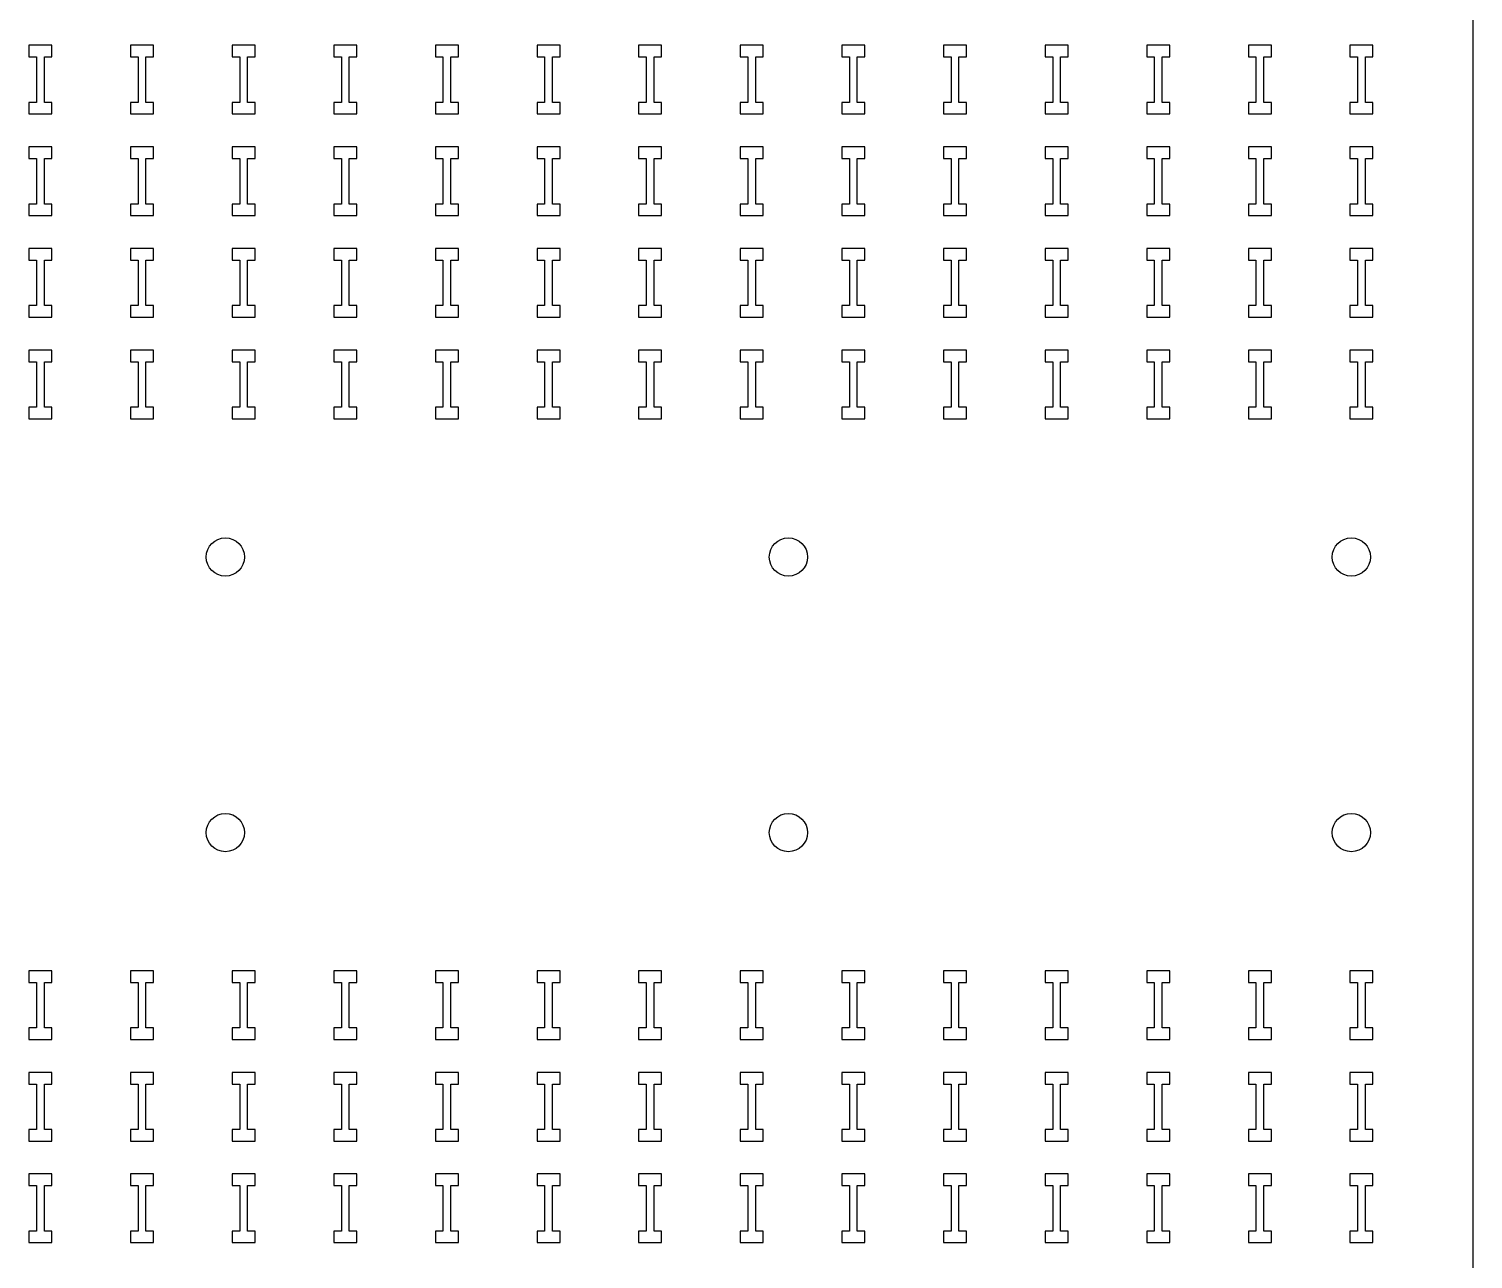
# Model space of a CAD drawing. Header units: inches. Extents: x 0 to 94.5, y 0 to 82.7.
# Drawn here: x 82.63 to 94.49, y 41.23 to 51.34 of the extents above; entities that cross this region are included whole.
import ezdxf

# ---------------------------------------------------------------- set-up
doc = ezdxf.new("R2010")
doc.units = ezdxf.units.IN
doc.layers.add('red', color=1, linetype='CONTINUOUS')

msp = doc.modelspace()

# ---------------------------------------------------------------- linework, layer by layer
for p, q in [((82.814, 51.204), (82.625, 51.204)), ((82.625, 51.204), (82.625, 51.108)), ((82.814, 51.108), (82.814, 51.204)), ((83.649, 51.204), (83.46, 51.204)), ((83.46, 51.204), (83.46, 51.108)), ((83.649, 51.108), (83.649, 51.204)), ((84.483, 51.204), (84.294, 51.204)), ((84.294, 51.204), (84.294, 51.108)), ((84.483, 51.108), (84.483, 51.204)), ((85.318, 51.204), (85.129, 51.204)), ((85.129, 51.204), (85.129, 51.108)), ((85.318, 51.108), (85.318, 51.204)), ((86.153, 51.204), (85.964, 51.204)), ((85.964, 51.204), (85.964, 51.108)), ((86.153, 51.108), (86.153, 51.204)), ((86.988, 51.204), (86.799, 51.204)), ((86.799, 51.204), (86.799, 51.108)), ((86.988, 51.108), (86.988, 51.204)), ((87.822, 51.204), (87.633, 51.204)), ((87.633, 51.204), (87.633, 51.108)), ((87.822, 51.108), (87.822, 51.204)), ((88.657, 51.204), (88.468, 51.204)), ((88.468, 51.204), (88.468, 51.108)), ((88.657, 51.108), (88.657, 51.204)), ((89.492, 51.204), (89.303, 51.204)), ((89.303, 51.204), (89.303, 51.108)), ((89.492, 51.108), (89.492, 51.204)), ((90.326, 51.204), (90.137, 51.204)), ((90.137, 51.204), (90.137, 51.108)), ((90.326, 51.108), (90.326, 51.204)), ((91.161, 51.204), (90.972, 51.204)), ((90.972, 51.204), (90.972, 51.108)), ((91.161, 51.108), (91.161, 51.204)), ((91.996, 51.204), (91.807, 51.204)), ((91.807, 51.204), (91.807, 51.108)), ((91.996, 51.108), (91.996, 51.204)), ((92.831, 51.204), (92.642, 51.204)), ((92.642, 51.204), (92.642, 51.108)), ((92.831, 51.108), (92.831, 51.204)), ((93.665, 51.204), (93.476, 51.204)), ((93.476, 51.204), (93.476, 51.108)), ((93.665, 51.108), (93.665, 51.204)), ((82.625, 51.108), (82.688, 51.108)), ((82.688, 51.108), (82.688, 50.735)), ((82.752, 51.108), (82.814, 51.108)), ((82.752, 50.735), (82.752, 51.108)), ((83.46, 51.108), (83.522, 51.108)), ((83.522, 51.108), (83.522, 50.735)), ((83.586, 51.108), (83.649, 51.108)), ((83.586, 50.735), (83.586, 51.108)), ((84.294, 51.108), (84.357, 51.108)), ((84.357, 51.108), (84.357, 50.735)), ((84.421, 51.108), (84.483, 51.108)), ((84.421, 50.735), (84.421, 51.108)), ((85.129, 51.108), (85.192, 51.108)), ((85.192, 51.108), (85.192, 50.735)), ((85.256, 51.108), (85.318, 51.108)), ((85.256, 50.735), (85.256, 51.108)), ((85.964, 51.108), (86.026, 51.108)), ((86.026, 51.108), (86.026, 50.735)), ((86.09, 51.108), (86.153, 51.108)), ((86.09, 50.735), (86.09, 51.108)), ((86.799, 51.108), (86.861, 51.108)), ((86.861, 51.108), (86.861, 50.735)), ((86.925, 51.108), (86.988, 51.108)), ((86.925, 50.735), (86.925, 51.108)), ((87.633, 51.108), (87.696, 51.108)), ((87.696, 51.108), (87.696, 50.735)), ((87.76, 51.108), (87.822, 51.108)), ((87.76, 50.735), (87.76, 51.108)), ((88.468, 51.108), (88.531, 51.108)), ((88.531, 51.108), (88.531, 50.735)), ((88.595, 51.108), (88.657, 51.108)), ((88.595, 50.735), (88.595, 51.108)), ((89.303, 51.108), (89.365, 51.108)), ((89.365, 51.108), (89.365, 50.735)), ((89.429, 51.108), (89.492, 51.108)), ((89.429, 50.735), (89.429, 51.108)), ((90.137, 51.108), (90.2, 51.108)), ((90.2, 51.108), (90.2, 50.735)), ((90.264, 51.108), (90.326, 51.108)), ((90.264, 50.735), (90.264, 51.108)), ((90.972, 51.108), (91.035, 51.108)), ((91.035, 51.108), (91.035, 50.735)), ((91.099, 51.108), (91.161, 51.108)), ((91.099, 50.735), (91.099, 51.108)), ((91.807, 51.108), (91.869, 51.108)), ((91.869, 51.108), (91.869, 50.735)), ((91.933, 51.108), (91.996, 51.108)), ((91.933, 50.735), (91.933, 51.108)), ((92.642, 51.108), (92.704, 51.108)), ((92.704, 51.108), (92.704, 50.735)), ((92.768, 51.108), (92.831, 51.108)), ((92.768, 50.735), (92.768, 51.108)), ((93.476, 51.108), (93.539, 51.108)), ((93.539, 51.108), (93.539, 50.735)), ((93.603, 51.108), (93.665, 51.108)), ((93.603, 50.735), (93.603, 51.108)), ((82.688, 50.735), (82.625, 50.735)), ((82.625, 50.735), (82.625, 50.64)), ((82.814, 50.735), (82.752, 50.735)), ((82.814, 50.64), (82.814, 50.735)), ((83.522, 50.735), (83.46, 50.735)), ((83.46, 50.735), (83.46, 50.64)), ((83.649, 50.735), (83.586, 50.735)), ((83.649, 50.64), (83.649, 50.735)), ((84.357, 50.735), (84.294, 50.735)), ((84.294, 50.735), (84.294, 50.64)), ((84.483, 50.735), (84.421, 50.735)), ((84.483, 50.64), (84.483, 50.735)), ((85.192, 50.735), (85.129, 50.735)), ((85.129, 50.735), (85.129, 50.64)), ((85.318, 50.735), (85.256, 50.735)), ((85.318, 50.64), (85.318, 50.735)), ((86.026, 50.735), (85.964, 50.735)), ((85.964, 50.735), (85.964, 50.64)), ((86.153, 50.735), (86.09, 50.735)), ((86.153, 50.64), (86.153, 50.735)), ((86.861, 50.735), (86.799, 50.735)), ((86.799, 50.735), (86.799, 50.64)), ((86.988, 50.735), (86.925, 50.735)), ((86.988, 50.64), (86.988, 50.735)), ((87.696, 50.735), (87.633, 50.735)), ((87.633, 50.735), (87.633, 50.64)), ((87.822, 50.735), (87.76, 50.735)), ((87.822, 50.64), (87.822, 50.735)), ((88.531, 50.735), (88.468, 50.735)), ((88.468, 50.735), (88.468, 50.64)), ((88.657, 50.735), (88.595, 50.735)), ((88.657, 50.64), (88.657, 50.735)), ((89.365, 50.735), (89.303, 50.735)), ((89.303, 50.735), (89.303, 50.64)), ((89.492, 50.735), (89.429, 50.735)), ((89.492, 50.64), (89.492, 50.735)), ((90.2, 50.735), (90.137, 50.735)), ((90.137, 50.735), (90.137, 50.64)), ((90.326, 50.735), (90.264, 50.735)), ((90.326, 50.64), (90.326, 50.735)), ((91.035, 50.735), (90.972, 50.735)), ((90.972, 50.735), (90.972, 50.64)), ((91.161, 50.735), (91.099, 50.735)), ((91.161, 50.64), (91.161, 50.735)), ((91.869, 50.735), (91.807, 50.735)), ((91.807, 50.735), (91.807, 50.64)), ((91.996, 50.735), (91.933, 50.735)), ((91.996, 50.64), (91.996, 50.735)), ((92.704, 50.735), (92.642, 50.735)), ((92.642, 50.735), (92.642, 50.64)), ((92.831, 50.735), (92.768, 50.735)), ((92.831, 50.64), (92.831, 50.735)), ((93.539, 50.735), (93.476, 50.735)), ((93.476, 50.735), (93.476, 50.64)), ((93.665, 50.735), (93.603, 50.735)), ((93.665, 50.64), (93.665, 50.735)), ((82.625, 50.64), (82.814, 50.64)), ((83.46, 50.64), (83.649, 50.64)), ((84.294, 50.64), (84.483, 50.64)), ((85.129, 50.64), (85.318, 50.64)), ((85.964, 50.64), (86.153, 50.64)), ((86.799, 50.64), (86.988, 50.64)), ((87.633, 50.64), (87.822, 50.64)), ((88.468, 50.64), (88.657, 50.64)), ((89.303, 50.64), (89.492, 50.64)), ((90.137, 50.64), (90.326, 50.64)), ((90.972, 50.64), (91.161, 50.64)), ((91.807, 50.64), (91.996, 50.64)), ((92.642, 50.64), (92.831, 50.64)), ((93.476, 50.64), (93.665, 50.64)), ((82.814, 50.369), (82.625, 50.369)), ((82.625, 50.369), (82.625, 50.274)), ((82.814, 50.274), (82.814, 50.369)), ((83.649, 50.369), (83.46, 50.369)), ((83.46, 50.369), (83.46, 50.274)), ((83.649, 50.274), (83.649, 50.369)), ((84.483, 50.369), (84.294, 50.369)), ((84.294, 50.369), (84.294, 50.274)), ((84.483, 50.274), (84.483, 50.369)), ((85.318, 50.369), (85.129, 50.369)), ((85.129, 50.369), (85.129, 50.274)), ((85.318, 50.274), (85.318, 50.369)), ((86.153, 50.369), (85.964, 50.369)), ((85.964, 50.369), (85.964, 50.274)), ((86.153, 50.274), (86.153, 50.369)), ((86.988, 50.369), (86.799, 50.369)), ((86.799, 50.369), (86.799, 50.274)), ((86.988, 50.274), (86.988, 50.369)), ((87.822, 50.369), (87.633, 50.369)), ((87.633, 50.369), (87.633, 50.274)), ((87.822, 50.274), (87.822, 50.369)), ((88.657, 50.369), (88.468, 50.369)), ((88.468, 50.369), (88.468, 50.274)), ((88.657, 50.274), (88.657, 50.369)), ((89.492, 50.369), (89.303, 50.369)), ((89.303, 50.369), (89.303, 50.274)), ((89.492, 50.274), (89.492, 50.369)), ((90.326, 50.369), (90.137, 50.369)), ((90.137, 50.369), (90.137, 50.274)), ((90.326, 50.274), (90.326, 50.369)), ((91.161, 50.369), (90.972, 50.369)), ((90.972, 50.369), (90.972, 50.274)), ((91.161, 50.274), (91.161, 50.369)), ((91.996, 50.369), (91.807, 50.369)), ((91.807, 50.369), (91.807, 50.274)), ((91.996, 50.274), (91.996, 50.369)), ((92.831, 50.369), (92.642, 50.369)), ((92.642, 50.369), (92.642, 50.274)), ((92.831, 50.274), (92.831, 50.369)), ((93.665, 50.369), (93.476, 50.369)), ((93.476, 50.369), (93.476, 50.274)), ((93.665, 50.274), (93.665, 50.369)), ((82.625, 50.274), (82.688, 50.274)), ((82.688, 50.274), (82.688, 49.9)), ((82.752, 50.274), (82.814, 50.274)), ((82.752, 49.9), (82.752, 50.274)), ((83.46, 50.274), (83.522, 50.274)), ((83.522, 50.274), (83.522, 49.9)), ((83.586, 50.274), (83.649, 50.274)), ((83.586, 49.9), (83.586, 50.274)), ((84.294, 50.274), (84.357, 50.274)), ((84.357, 50.274), (84.357, 49.9)), ((84.421, 50.274), (84.483, 50.274)), ((84.421, 49.9), (84.421, 50.274)), ((85.129, 50.274), (85.192, 50.274)), ((85.192, 50.274), (85.192, 49.9)), ((85.256, 50.274), (85.318, 50.274)), ((85.256, 49.9), (85.256, 50.274)), ((85.964, 50.274), (86.026, 50.274)), ((86.026, 50.274), (86.026, 49.9)), ((86.09, 50.274), (86.153, 50.274)), ((86.09, 49.9), (86.09, 50.274)), ((86.799, 50.274), (86.861, 50.274)), ((86.861, 50.274), (86.861, 49.9)), ((86.925, 50.274), (86.988, 50.274)), ((86.925, 49.9), (86.925, 50.274)), ((87.633, 50.274), (87.696, 50.274)), ((87.696, 50.274), (87.696, 49.9)), ((87.76, 50.274), (87.822, 50.274)), ((87.76, 49.9), (87.76, 50.274)), ((88.468, 50.274), (88.531, 50.274)), ((88.531, 50.274), (88.531, 49.9)), ((88.595, 50.274), (88.657, 50.274)), ((88.595, 49.9), (88.595, 50.274)), ((89.303, 50.274), (89.365, 50.274)), ((89.365, 50.274), (89.365, 49.9)), ((89.429, 50.274), (89.492, 50.274)), ((89.429, 49.9), (89.429, 50.274)), ((90.137, 50.274), (90.2, 50.274)), ((90.2, 50.274), (90.2, 49.9)), ((90.264, 50.274), (90.326, 50.274)), ((90.264, 49.9), (90.264, 50.274)), ((90.972, 50.274), (91.035, 50.274)), ((91.035, 50.274), (91.035, 49.9)), ((91.099, 50.274), (91.161, 50.274)), ((91.099, 49.9), (91.099, 50.274)), ((91.807, 50.274), (91.869, 50.274)), ((91.869, 50.274), (91.869, 49.9)), ((91.933, 50.274), (91.996, 50.274)), ((91.933, 49.9), (91.933, 50.274)), ((92.642, 50.274), (92.704, 50.274)), ((92.704, 50.274), (92.704, 49.9)), ((92.768, 50.274), (92.831, 50.274)), ((92.768, 49.9), (92.768, 50.274)), ((93.476, 50.274), (93.539, 50.274)), ((93.539, 50.274), (93.539, 49.9)), ((93.603, 50.274), (93.665, 50.274)), ((93.603, 49.9), (93.603, 50.274)), ((82.688, 49.9), (82.625, 49.9)), ((82.625, 49.9), (82.625, 49.805)), ((82.814, 49.9), (82.752, 49.9)), ((82.814, 49.805), (82.814, 49.9)), ((83.522, 49.9), (83.46, 49.9)), ((83.46, 49.9), (83.46, 49.805)), ((83.649, 49.9), (83.586, 49.9)), ((83.649, 49.805), (83.649, 49.9)), ((84.357, 49.9), (84.294, 49.9)), ((84.294, 49.9), (84.294, 49.805)), ((84.483, 49.9), (84.421, 49.9)), ((84.483, 49.805), (84.483, 49.9)), ((85.192, 49.9), (85.129, 49.9)), ((85.129, 49.9), (85.129, 49.805)), ((85.318, 49.9), (85.256, 49.9)), ((85.318, 49.805), (85.318, 49.9)), ((86.026, 49.9), (85.964, 49.9)), ((85.964, 49.9), (85.964, 49.805)), ((86.153, 49.9), (86.09, 49.9)), ((86.153, 49.805), (86.153, 49.9)), ((86.861, 49.9), (86.799, 49.9)), ((86.799, 49.9), (86.799, 49.805)), ((86.988, 49.9), (86.925, 49.9)), ((86.988, 49.805), (86.988, 49.9)), ((87.696, 49.9), (87.633, 49.9)), ((87.633, 49.9), (87.633, 49.805)), ((87.822, 49.9), (87.76, 49.9)), ((87.822, 49.805), (87.822, 49.9)), ((88.531, 49.9), (88.468, 49.9)), ((88.468, 49.9), (88.468, 49.805)), ((88.657, 49.9), (88.595, 49.9)), ((88.657, 49.805), (88.657, 49.9)), ((89.365, 49.9), (89.303, 49.9)), ((89.303, 49.9), (89.303, 49.805)), ((89.492, 49.9), (89.429, 49.9)), ((89.492, 49.805), (89.492, 49.9)), ((90.2, 49.9), (90.137, 49.9)), ((90.137, 49.9), (90.137, 49.805)), ((90.326, 49.9), (90.264, 49.9)), ((90.326, 49.805), (90.326, 49.9)), ((91.035, 49.9), (90.972, 49.9)), ((90.972, 49.9), (90.972, 49.805)), ((91.161, 49.9), (91.099, 49.9)), ((91.161, 49.805), (91.161, 49.9)), ((91.869, 49.9), (91.807, 49.9)), ((91.807, 49.9), (91.807, 49.805)), ((91.996, 49.9), (91.933, 49.9)), ((91.996, 49.805), (91.996, 49.9)), ((92.704, 49.9), (92.642, 49.9)), ((92.642, 49.9), (92.642, 49.805)), ((92.831, 49.9), (92.768, 49.9)), ((92.831, 49.805), (92.831, 49.9)), ((93.539, 49.9), (93.476, 49.9)), ((93.476, 49.9), (93.476, 49.805)), ((93.665, 49.9), (93.603, 49.9)), ((93.665, 49.805), (93.665, 49.9)), ((82.625, 49.805), (82.814, 49.805)), ((83.46, 49.805), (83.649, 49.805)), ((84.294, 49.805), (84.483, 49.805)), ((85.129, 49.805), (85.318, 49.805)), ((85.964, 49.805), (86.153, 49.805)), ((86.799, 49.805), (86.988, 49.805)), ((87.633, 49.805), (87.822, 49.805)), ((88.468, 49.805), (88.657, 49.805)), ((89.303, 49.805), (89.492, 49.805)), ((90.137, 49.805), (90.326, 49.805)), ((90.972, 49.805), (91.161, 49.805)), ((91.807, 49.805), (91.996, 49.805)), ((92.642, 49.805), (92.831, 49.805)), ((93.476, 49.805), (93.665, 49.805)), ((82.814, 49.534), (82.625, 49.534)), ((82.625, 49.534), (82.625, 49.439)), ((82.814, 49.439), (82.814, 49.534)), ((83.649, 49.534), (83.46, 49.534)), ((83.46, 49.534), (83.46, 49.439)), ((83.649, 49.439), (83.649, 49.534)), ((84.483, 49.534), (84.294, 49.534)), ((84.294, 49.534), (84.294, 49.439)), ((84.483, 49.439), (84.483, 49.534)), ((85.318, 49.534), (85.129, 49.534)), ((85.129, 49.534), (85.129, 49.439)), ((85.318, 49.439), (85.318, 49.534)), ((86.153, 49.534), (85.964, 49.534)), ((85.964, 49.534), (85.964, 49.439)), ((86.153, 49.439), (86.153, 49.534)), ((86.988, 49.534), (86.799, 49.534)), ((86.799, 49.534), (86.799, 49.439)), ((86.988, 49.439), (86.988, 49.534)), ((87.822, 49.534), (87.633, 49.534)), ((87.633, 49.534), (87.633, 49.439)), ((87.822, 49.439), (87.822, 49.534)), ((88.657, 49.534), (88.468, 49.534)), ((88.468, 49.534), (88.468, 49.439)), ((88.657, 49.439), (88.657, 49.534)), ((89.492, 49.534), (89.303, 49.534)), ((89.303, 49.534), (89.303, 49.439)), ((89.492, 49.439), (89.492, 49.534)), ((90.326, 49.534), (90.137, 49.534)), ((90.137, 49.534), (90.137, 49.439)), ((90.326, 49.439), (90.326, 49.534)), ((91.161, 49.534), (90.972, 49.534)), ((90.972, 49.534), (90.972, 49.439)), ((91.161, 49.439), (91.161, 49.534)), ((91.996, 49.534), (91.807, 49.534)), ((91.807, 49.534), (91.807, 49.439)), ((91.996, 49.439), (91.996, 49.534)), ((92.831, 49.534), (92.642, 49.534)), ((92.642, 49.534), (92.642, 49.439)), ((92.831, 49.439), (92.831, 49.534)), ((93.665, 49.534), (93.476, 49.534)), ((93.476, 49.534), (93.476, 49.439)), ((93.665, 49.439), (93.665, 49.534)), ((82.625, 49.439), (82.688, 49.439)), ((82.688, 49.439), (82.688, 49.065)), ((82.752, 49.439), (82.814, 49.439)), ((82.752, 49.065), (82.752, 49.439)), ((83.46, 49.439), (83.522, 49.439)), ((83.522, 49.439), (83.522, 49.065)), ((83.586, 49.439), (83.649, 49.439)), ((83.586, 49.065), (83.586, 49.439)), ((84.294, 49.439), (84.357, 49.439)), ((84.357, 49.439), (84.357, 49.065)), ((84.421, 49.439), (84.483, 49.439)), ((84.421, 49.065), (84.421, 49.439)), ((85.129, 49.439), (85.192, 49.439)), ((85.192, 49.439), (85.192, 49.065)), ((85.256, 49.439), (85.318, 49.439)), ((85.256, 49.065), (85.256, 49.439)), ((85.964, 49.439), (86.026, 49.439)), ((86.026, 49.439), (86.026, 49.065)), ((86.09, 49.439), (86.153, 49.439)), ((86.09, 49.065), (86.09, 49.439)), ((86.799, 49.439), (86.861, 49.439)), ((86.861, 49.439), (86.861, 49.065)), ((86.925, 49.439), (86.988, 49.439)), ((86.925, 49.065), (86.925, 49.439)), ((87.633, 49.439), (87.696, 49.439)), ((87.696, 49.439), (87.696, 49.065)), ((87.76, 49.439), (87.822, 49.439)), ((87.76, 49.065), (87.76, 49.439)), ((88.468, 49.439), (88.531, 49.439)), ((88.531, 49.439), (88.531, 49.065)), ((88.595, 49.439), (88.657, 49.439)), ((88.595, 49.065), (88.595, 49.439)), ((89.303, 49.439), (89.365, 49.439)), ((89.365, 49.439), (89.365, 49.065)), ((89.429, 49.439), (89.492, 49.439)), ((89.429, 49.065), (89.429, 49.439)), ((90.137, 49.439), (90.2, 49.439)), ((90.2, 49.439), (90.2, 49.065)), ((90.264, 49.439), (90.326, 49.439)), ((90.264, 49.065), (90.264, 49.439)), ((90.972, 49.439), (91.035, 49.439)), ((91.035, 49.439), (91.035, 49.065)), ((91.099, 49.439), (91.161, 49.439)), ((91.099, 49.065), (91.099, 49.439)), ((91.807, 49.439), (91.869, 49.439)), ((91.869, 49.439), (91.869, 49.065)), ((91.933, 49.439), (91.996, 49.439)), ((91.933, 49.065), (91.933, 49.439)), ((92.642, 49.439), (92.704, 49.439)), ((92.704, 49.439), (92.704, 49.065)), ((92.768, 49.439), (92.831, 49.439)), ((92.768, 49.065), (92.768, 49.439)), ((93.476, 49.439), (93.539, 49.439)), ((93.539, 49.439), (93.539, 49.065)), ((93.603, 49.439), (93.665, 49.439)), ((93.603, 49.065), (93.603, 49.439)), ((82.688, 49.065), (82.625, 49.065)), ((82.625, 49.065), (82.625, 48.97)), ((82.814, 49.065), (82.752, 49.065)), ((82.814, 48.97), (82.814, 49.065)), ((83.522, 49.065), (83.46, 49.065)), ((83.46, 49.065), (83.46, 48.97)), ((83.649, 49.065), (83.586, 49.065)), ((83.649, 48.97), (83.649, 49.065)), ((84.357, 49.065), (84.294, 49.065)), ((84.294, 49.065), (84.294, 48.97)), ((84.483, 49.065), (84.421, 49.065)), ((84.483, 48.97), (84.483, 49.065)), ((85.192, 49.065), (85.129, 49.065)), ((85.129, 49.065), (85.129, 48.97)), ((85.318, 49.065), (85.256, 49.065)), ((85.318, 48.97), (85.318, 49.065)), ((86.026, 49.065), (85.964, 49.065)), ((85.964, 49.065), (85.964, 48.97)), ((86.153, 49.065), (86.09, 49.065)), ((86.153, 48.97), (86.153, 49.065)), ((86.861, 49.065), (86.799, 49.065)), ((86.799, 49.065), (86.799, 48.97)), ((86.988, 49.065), (86.925, 49.065)), ((86.988, 48.97), (86.988, 49.065)), ((87.696, 49.065), (87.633, 49.065)), ((87.633, 49.065), (87.633, 48.97)), ((87.822, 49.065), (87.76, 49.065)), ((87.822, 48.97), (87.822, 49.065)), ((88.531, 49.065), (88.468, 49.065)), ((88.468, 49.065), (88.468, 48.97)), ((88.657, 49.065), (88.595, 49.065)), ((88.657, 48.97), (88.657, 49.065)), ((89.365, 49.065), (89.303, 49.065)), ((89.303, 49.065), (89.303, 48.97)), ((89.492, 49.065), (89.429, 49.065)), ((89.492, 48.97), (89.492, 49.065)), ((90.2, 49.065), (90.137, 49.065)), ((90.137, 49.065), (90.137, 48.97)), ((90.326, 49.065), (90.264, 49.065)), ((90.326, 48.97), (90.326, 49.065)), ((91.035, 49.065), (90.972, 49.065)), ((90.972, 49.065), (90.972, 48.97)), ((91.161, 49.065), (91.099, 49.065)), ((91.161, 48.97), (91.161, 49.065)), ((91.869, 49.065), (91.807, 49.065)), ((91.807, 49.065), (91.807, 48.97)), ((91.996, 49.065), (91.933, 49.065)), ((91.996, 48.97), (91.996, 49.065)), ((92.704, 49.065), (92.642, 49.065)), ((92.642, 49.065), (92.642, 48.97)), ((92.831, 49.065), (92.768, 49.065)), ((92.831, 48.97), (92.831, 49.065)), ((93.539, 49.065), (93.476, 49.065)), ((93.476, 49.065), (93.476, 48.97)), ((93.665, 49.065), (93.603, 49.065)), ((93.665, 48.97), (93.665, 49.065)), ((82.625, 48.97), (82.814, 48.97)), ((83.46, 48.97), (83.649, 48.97)), ((84.294, 48.97), (84.483, 48.97)), ((85.129, 48.97), (85.318, 48.97)), ((85.964, 48.97), (86.153, 48.97)), ((86.799, 48.97), (86.988, 48.97)), ((87.633, 48.97), (87.822, 48.97)), ((88.468, 48.97), (88.657, 48.97)), ((89.303, 48.97), (89.492, 48.97)), ((90.137, 48.97), (90.326, 48.97)), ((90.972, 48.97), (91.161, 48.97)), ((91.807, 48.97), (91.996, 48.97)), ((92.642, 48.97), (92.831, 48.97)), ((93.476, 48.97), (93.665, 48.97)), ((82.814, 48.699), (82.625, 48.699)), ((82.625, 48.699), (82.625, 48.604)), ((82.814, 48.604), (82.814, 48.699)), ((83.649, 48.699), (83.46, 48.699)), ((83.46, 48.699), (83.46, 48.604)), ((83.649, 48.604), (83.649, 48.699)), ((84.483, 48.699), (84.294, 48.699)), ((84.294, 48.699), (84.294, 48.604)), ((84.483, 48.604), (84.483, 48.699)), ((85.318, 48.699), (85.129, 48.699)), ((85.129, 48.699), (85.129, 48.604)), ((85.318, 48.604), (85.318, 48.699)), ((86.153, 48.699), (85.964, 48.699)), ((85.964, 48.699), (85.964, 48.604)), ((86.153, 48.604), (86.153, 48.699)), ((86.988, 48.699), (86.799, 48.699)), ((86.799, 48.699), (86.799, 48.604)), ((86.988, 48.604), (86.988, 48.699)), ((87.822, 48.699), (87.633, 48.699)), ((87.633, 48.699), (87.633, 48.604)), ((87.822, 48.604), (87.822, 48.699)), ((88.657, 48.699), (88.468, 48.699)), ((88.468, 48.699), (88.468, 48.604)), ((88.657, 48.604), (88.657, 48.699)), ((89.492, 48.699), (89.303, 48.699)), ((89.303, 48.699), (89.303, 48.604)), ((89.492, 48.604), (89.492, 48.699)), ((90.326, 48.699), (90.137, 48.699)), ((90.137, 48.699), (90.137, 48.604)), ((90.326, 48.604), (90.326, 48.699)), ((91.161, 48.699), (90.972, 48.699)), ((90.972, 48.699), (90.972, 48.604)), ((91.161, 48.604), (91.161, 48.699)), ((91.996, 48.699), (91.807, 48.699)), ((91.807, 48.699), (91.807, 48.604)), ((91.996, 48.604), (91.996, 48.699)), ((92.831, 48.699), (92.642, 48.699)), ((92.642, 48.699), (92.642, 48.604)), ((92.831, 48.604), (92.831, 48.699)), ((93.665, 48.699), (93.476, 48.699)), ((93.476, 48.699), (93.476, 48.604)), ((93.665, 48.604), (93.665, 48.699)), ((82.625, 48.604), (82.688, 48.604)), ((82.688, 48.604), (82.688, 48.231)), ((82.752, 48.604), (82.814, 48.604)), ((82.752, 48.231), (82.752, 48.604)), ((83.46, 48.604), (83.522, 48.604)), ((83.522, 48.604), (83.522, 48.231)), ((83.586, 48.604), (83.649, 48.604)), ((83.586, 48.231), (83.586, 48.604)), ((84.294, 48.604), (84.357, 48.604)), ((84.357, 48.604), (84.357, 48.231)), ((84.421, 48.604), (84.483, 48.604)), ((84.421, 48.231), (84.421, 48.604)), ((85.129, 48.604), (85.192, 48.604)), ((85.192, 48.604), (85.192, 48.231)), ((85.256, 48.604), (85.318, 48.604)), ((85.256, 48.231), (85.256, 48.604)), ((85.964, 48.604), (86.026, 48.604)), ((86.026, 48.604), (86.026, 48.231)), ((86.09, 48.604), (86.153, 48.604)), ((86.09, 48.231), (86.09, 48.604)), ((86.799, 48.604), (86.861, 48.604)), ((86.861, 48.604), (86.861, 48.231)), ((86.925, 48.604), (86.988, 48.604)), ((86.925, 48.231), (86.925, 48.604)), ((87.633, 48.604), (87.696, 48.604)), ((87.696, 48.604), (87.696, 48.231)), ((87.76, 48.604), (87.822, 48.604)), ((87.76, 48.231), (87.76, 48.604)), ((88.468, 48.604), (88.531, 48.604)), ((88.531, 48.604), (88.531, 48.231)), ((88.595, 48.604), (88.657, 48.604)), ((88.595, 48.231), (88.595, 48.604)), ((89.303, 48.604), (89.365, 48.604)), ((89.365, 48.604), (89.365, 48.231)), ((89.429, 48.604), (89.492, 48.604)), ((89.429, 48.231), (89.429, 48.604)), ((90.137, 48.604), (90.2, 48.604)), ((90.2, 48.604), (90.2, 48.231)), ((90.264, 48.604), (90.326, 48.604)), ((90.264, 48.231), (90.264, 48.604)), ((90.972, 48.604), (91.035, 48.604)), ((91.035, 48.604), (91.035, 48.231)), ((91.099, 48.604), (91.161, 48.604)), ((91.099, 48.231), (91.099, 48.604)), ((91.807, 48.604), (91.869, 48.604)), ((91.869, 48.604), (91.869, 48.231)), ((91.933, 48.604), (91.996, 48.604)), ((91.933, 48.231), (91.933, 48.604)), ((92.642, 48.604), (92.704, 48.604)), ((92.704, 48.604), (92.704, 48.231)), ((92.768, 48.604), (92.831, 48.604)), ((92.768, 48.231), (92.768, 48.604)), ((93.476, 48.604), (93.539, 48.604)), ((93.539, 48.604), (93.539, 48.231)), ((93.603, 48.604), (93.665, 48.604)), ((93.603, 48.231), (93.603, 48.604)), ((82.688, 48.231), (82.625, 48.231)), ((82.625, 48.231), (82.625, 48.135)), ((82.814, 48.231), (82.752, 48.231)), ((82.814, 48.135), (82.814, 48.231)), ((83.522, 48.231), (83.46, 48.231)), ((83.46, 48.231), (83.46, 48.135)), ((83.649, 48.231), (83.586, 48.231)), ((83.649, 48.135), (83.649, 48.231)), ((84.357, 48.231), (84.294, 48.231)), ((84.294, 48.231), (84.294, 48.135)), ((84.483, 48.231), (84.421, 48.231)), ((84.483, 48.135), (84.483, 48.231)), ((85.192, 48.231), (85.129, 48.231)), ((85.129, 48.231), (85.129, 48.135)), ((85.318, 48.231), (85.256, 48.231)), ((85.318, 48.135), (85.318, 48.231)), ((86.026, 48.231), (85.964, 48.231)), ((85.964, 48.231), (85.964, 48.135)), ((86.153, 48.231), (86.09, 48.231)), ((86.153, 48.135), (86.153, 48.231)), ((86.861, 48.231), (86.799, 48.231)), ((86.799, 48.231), (86.799, 48.135)), ((86.988, 48.231), (86.925, 48.231)), ((86.988, 48.135), (86.988, 48.231)), ((87.696, 48.231), (87.633, 48.231)), ((87.633, 48.231), (87.633, 48.135)), ((87.822, 48.231), (87.76, 48.231)), ((87.822, 48.135), (87.822, 48.231)), ((88.531, 48.231), (88.468, 48.231)), ((88.468, 48.231), (88.468, 48.135)), ((88.657, 48.231), (88.595, 48.231)), ((88.657, 48.135), (88.657, 48.231)), ((89.365, 48.231), (89.303, 48.231)), ((89.303, 48.231), (89.303, 48.135)), ((89.492, 48.231), (89.429, 48.231)), ((89.492, 48.135), (89.492, 48.231)), ((90.2, 48.231), (90.137, 48.231)), ((90.137, 48.231), (90.137, 48.135)), ((90.326, 48.231), (90.264, 48.231)), ((90.326, 48.135), (90.326, 48.231)), ((91.035, 48.231), (90.972, 48.231)), ((90.972, 48.231), (90.972, 48.135)), ((91.161, 48.231), (91.099, 48.231)), ((91.161, 48.135), (91.161, 48.231)), ((91.869, 48.231), (91.807, 48.231)), ((91.807, 48.231), (91.807, 48.135)), ((91.996, 48.231), (91.933, 48.231)), ((91.996, 48.135), (91.996, 48.231)), ((92.704, 48.231), (92.642, 48.231)), ((92.642, 48.231), (92.642, 48.135)), ((92.831, 48.231), (92.768, 48.231)), ((92.831, 48.135), (92.831, 48.231)), ((93.539, 48.231), (93.476, 48.231)), ((93.476, 48.231), (93.476, 48.135)), ((93.665, 48.231), (93.603, 48.231)), ((93.665, 48.135), (93.665, 48.231)), ((82.625, 48.135), (82.814, 48.135)), ((83.46, 48.135), (83.649, 48.135)), ((84.294, 48.135), (84.483, 48.135)), ((85.129, 48.135), (85.318, 48.135)), ((85.964, 48.135), (86.153, 48.135)), ((86.799, 48.135), (86.988, 48.135)), ((87.633, 48.135), (87.822, 48.135)), ((88.468, 48.135), (88.657, 48.135)), ((89.303, 48.135), (89.492, 48.135)), ((90.137, 48.135), (90.326, 48.135)), ((90.972, 48.135), (91.161, 48.135)), ((91.807, 48.135), (91.996, 48.135)), ((92.642, 48.135), (92.831, 48.135)), ((93.476, 48.135), (93.665, 48.135)), ((82.814, 43.6), (82.625, 43.6)), ((82.625, 43.6), (82.625, 43.505)), ((82.814, 43.505), (82.814, 43.6)), ((83.649, 43.6), (83.46, 43.6)), ((83.46, 43.6), (83.46, 43.505)), ((83.649, 43.505), (83.649, 43.6)), ((84.483, 43.6), (84.294, 43.6)), ((84.294, 43.6), (84.294, 43.505)), ((84.483, 43.505), (84.483, 43.6)), ((85.318, 43.6), (85.129, 43.6)), ((85.129, 43.6), (85.129, 43.505)), ((85.318, 43.505), (85.318, 43.6)), ((86.153, 43.6), (85.964, 43.6)), ((85.964, 43.6), (85.964, 43.505)), ((86.153, 43.505), (86.153, 43.6)), ((86.988, 43.6), (86.799, 43.6)), ((86.799, 43.6), (86.799, 43.505)), ((86.988, 43.505), (86.988, 43.6)), ((87.822, 43.6), (87.633, 43.6)), ((87.633, 43.6), (87.633, 43.505)), ((87.822, 43.505), (87.822, 43.6)), ((88.657, 43.6), (88.468, 43.6)), ((88.468, 43.6), (88.468, 43.505)), ((88.657, 43.505), (88.657, 43.6)), ((89.492, 43.6), (89.303, 43.6)), ((89.303, 43.6), (89.303, 43.505)), ((89.492, 43.505), (89.492, 43.6)), ((90.326, 43.6), (90.137, 43.6)), ((90.137, 43.6), (90.137, 43.505)), ((90.326, 43.505), (90.326, 43.6)), ((91.161, 43.6), (90.972, 43.6)), ((90.972, 43.6), (90.972, 43.505)), ((91.161, 43.505), (91.161, 43.6)), ((91.996, 43.6), (91.807, 43.6)), ((91.807, 43.6), (91.807, 43.505)), ((91.996, 43.505), (91.996, 43.6)), ((92.831, 43.6), (92.642, 43.6)), ((92.642, 43.6), (92.642, 43.505)), ((92.831, 43.505), (92.831, 43.6)), ((93.665, 43.6), (93.476, 43.6)), ((93.476, 43.6), (93.476, 43.505)), ((93.665, 43.505), (93.665, 43.6)), ((82.625, 43.505), (82.688, 43.505)), ((82.688, 43.505), (82.688, 43.132)), ((82.752, 43.505), (82.814, 43.505)), ((82.752, 43.132), (82.752, 43.505)), ((83.46, 43.505), (83.522, 43.505)), ((83.522, 43.505), (83.522, 43.132)), ((83.586, 43.505), (83.649, 43.505)), ((83.586, 43.132), (83.586, 43.505)), ((84.294, 43.505), (84.357, 43.505)), ((84.357, 43.505), (84.357, 43.132)), ((84.421, 43.505), (84.483, 43.505)), ((84.421, 43.132), (84.421, 43.505)), ((85.129, 43.505), (85.192, 43.505)), ((85.192, 43.505), (85.192, 43.132)), ((85.256, 43.505), (85.318, 43.505)), ((85.256, 43.132), (85.256, 43.505)), ((85.964, 43.505), (86.026, 43.505)), ((86.026, 43.505), (86.026, 43.132)), ((86.09, 43.505), (86.153, 43.505)), ((86.09, 43.132), (86.09, 43.505)), ((86.799, 43.505), (86.861, 43.505)), ((86.861, 43.505), (86.861, 43.132)), ((86.925, 43.505), (86.988, 43.505)), ((86.925, 43.132), (86.925, 43.505)), ((87.633, 43.505), (87.696, 43.505)), ((87.696, 43.505), (87.696, 43.132)), ((87.76, 43.505), (87.822, 43.505)), ((87.76, 43.132), (87.76, 43.505)), ((88.468, 43.505), (88.531, 43.505)), ((88.531, 43.505), (88.531, 43.132)), ((88.595, 43.505), (88.657, 43.505)), ((88.595, 43.132), (88.595, 43.505)), ((89.303, 43.505), (89.365, 43.505)), ((89.365, 43.505), (89.365, 43.132)), ((89.429, 43.505), (89.492, 43.505)), ((89.429, 43.132), (89.429, 43.505)), ((90.137, 43.505), (90.2, 43.505)), ((90.2, 43.505), (90.2, 43.132)), ((90.264, 43.505), (90.326, 43.505)), ((90.264, 43.132), (90.264, 43.505)), ((90.972, 43.505), (91.035, 43.505)), ((91.035, 43.505), (91.035, 43.132)), ((91.099, 43.505), (91.161, 43.505)), ((91.099, 43.132), (91.099, 43.505)), ((91.807, 43.505), (91.869, 43.505)), ((91.869, 43.505), (91.869, 43.132)), ((91.933, 43.505), (91.996, 43.505)), ((91.933, 43.132), (91.933, 43.505)), ((92.642, 43.505), (92.704, 43.505)), ((92.704, 43.505), (92.704, 43.132)), ((92.768, 43.505), (92.831, 43.505)), ((92.768, 43.132), (92.768, 43.505)), ((93.476, 43.505), (93.539, 43.505)), ((93.539, 43.505), (93.539, 43.132)), ((93.603, 43.505), (93.665, 43.505)), ((93.603, 43.132), (93.603, 43.505)), ((82.688, 43.132), (82.625, 43.132)), ((82.625, 43.132), (82.625, 43.036)), ((82.814, 43.132), (82.752, 43.132)), ((82.814, 43.036), (82.814, 43.132)), ((83.522, 43.132), (83.46, 43.132)), ((83.46, 43.132), (83.46, 43.036)), ((83.649, 43.132), (83.586, 43.132)), ((83.649, 43.036), (83.649, 43.132)), ((84.357, 43.132), (84.294, 43.132)), ((84.294, 43.132), (84.294, 43.036)), ((84.483, 43.132), (84.421, 43.132)), ((84.483, 43.036), (84.483, 43.132)), ((85.192, 43.132), (85.129, 43.132)), ((85.129, 43.132), (85.129, 43.036)), ((85.318, 43.132), (85.256, 43.132)), ((85.318, 43.036), (85.318, 43.132)), ((86.026, 43.132), (85.964, 43.132)), ((85.964, 43.132), (85.964, 43.036)), ((86.153, 43.132), (86.09, 43.132)), ((86.153, 43.036), (86.153, 43.132)), ((86.861, 43.132), (86.799, 43.132)), ((86.799, 43.132), (86.799, 43.036)), ((86.988, 43.132), (86.925, 43.132)), ((86.988, 43.036), (86.988, 43.132)), ((87.696, 43.132), (87.633, 43.132)), ((87.633, 43.132), (87.633, 43.036)), ((87.822, 43.132), (87.76, 43.132)), ((87.822, 43.036), (87.822, 43.132)), ((88.531, 43.132), (88.468, 43.132)), ((88.468, 43.132), (88.468, 43.036)), ((88.657, 43.132), (88.595, 43.132)), ((88.657, 43.036), (88.657, 43.132)), ((89.365, 43.132), (89.303, 43.132)), ((89.303, 43.132), (89.303, 43.036)), ((89.492, 43.132), (89.429, 43.132)), ((89.492, 43.036), (89.492, 43.132)), ((90.2, 43.132), (90.137, 43.132)), ((90.137, 43.132), (90.137, 43.036)), ((90.326, 43.132), (90.264, 43.132)), ((90.326, 43.036), (90.326, 43.132)), ((91.035, 43.132), (90.972, 43.132)), ((90.972, 43.132), (90.972, 43.036)), ((91.161, 43.132), (91.099, 43.132)), ((91.161, 43.036), (91.161, 43.132)), ((91.869, 43.132), (91.807, 43.132)), ((91.807, 43.132), (91.807, 43.036)), ((91.996, 43.132), (91.933, 43.132)), ((91.996, 43.036), (91.996, 43.132)), ((92.704, 43.132), (92.642, 43.132)), ((92.642, 43.132), (92.642, 43.036)), ((92.831, 43.132), (92.768, 43.132)), ((92.831, 43.036), (92.831, 43.132)), ((93.539, 43.132), (93.476, 43.132)), ((93.476, 43.132), (93.476, 43.036)), ((93.665, 43.132), (93.603, 43.132)), ((93.665, 43.036), (93.665, 43.132)), ((82.625, 43.036), (82.814, 43.036)), ((83.46, 43.036), (83.649, 43.036)), ((84.294, 43.036), (84.483, 43.036)), ((85.129, 43.036), (85.318, 43.036)), ((85.964, 43.036), (86.153, 43.036)), ((86.799, 43.036), (86.988, 43.036)), ((87.633, 43.036), (87.822, 43.036)), ((88.468, 43.036), (88.657, 43.036)), ((89.303, 43.036), (89.492, 43.036)), ((90.137, 43.036), (90.326, 43.036)), ((90.972, 43.036), (91.161, 43.036)), ((91.807, 43.036), (91.996, 43.036)), ((92.642, 43.036), (92.831, 43.036)), ((93.476, 43.036), (93.665, 43.036)), ((82.814, 42.766), (82.625, 42.766)), ((82.625, 42.766), (82.625, 42.67)), ((82.814, 42.67), (82.814, 42.766)), ((83.649, 42.766), (83.46, 42.766)), ((83.46, 42.766), (83.46, 42.67)), ((83.649, 42.67), (83.649, 42.766)), ((84.483, 42.766), (84.294, 42.766)), ((84.294, 42.766), (84.294, 42.67)), ((84.483, 42.67), (84.483, 42.766)), ((85.318, 42.766), (85.129, 42.766)), ((85.129, 42.766), (85.129, 42.67)), ((85.318, 42.67), (85.318, 42.766)), ((86.153, 42.766), (85.964, 42.766)), ((85.964, 42.766), (85.964, 42.67)), ((86.153, 42.67), (86.153, 42.766)), ((86.988, 42.766), (86.799, 42.766)), ((86.799, 42.766), (86.799, 42.67)), ((86.988, 42.67), (86.988, 42.766)), ((87.822, 42.766), (87.633, 42.766)), ((87.633, 42.766), (87.633, 42.67)), ((87.822, 42.67), (87.822, 42.766)), ((88.657, 42.766), (88.468, 42.766)), ((88.468, 42.766), (88.468, 42.67)), ((88.657, 42.67), (88.657, 42.766)), ((89.492, 42.766), (89.303, 42.766)), ((89.303, 42.766), (89.303, 42.67)), ((89.492, 42.67), (89.492, 42.766)), ((90.326, 42.766), (90.137, 42.766)), ((90.137, 42.766), (90.137, 42.67)), ((90.326, 42.67), (90.326, 42.766)), ((91.161, 42.766), (90.972, 42.766)), ((90.972, 42.766), (90.972, 42.67)), ((91.161, 42.67), (91.161, 42.766)), ((91.996, 42.766), (91.807, 42.766)), ((91.807, 42.766), (91.807, 42.67)), ((91.996, 42.67), (91.996, 42.766)), ((92.831, 42.766), (92.642, 42.766)), ((92.642, 42.766), (92.642, 42.67)), ((92.831, 42.67), (92.831, 42.766)), ((93.665, 42.766), (93.476, 42.766)), ((93.476, 42.766), (93.476, 42.67)), ((93.665, 42.67), (93.665, 42.766)), ((82.625, 42.67), (82.688, 42.67)), ((82.688, 42.67), (82.688, 42.297)), ((82.752, 42.67), (82.814, 42.67)), ((82.752, 42.297), (82.752, 42.67)), ((83.46, 42.67), (83.522, 42.67)), ((83.522, 42.67), (83.522, 42.297)), ((83.586, 42.67), (83.649, 42.67)), ((83.586, 42.297), (83.586, 42.67)), ((84.294, 42.67), (84.357, 42.67)), ((84.357, 42.67), (84.357, 42.297)), ((84.421, 42.67), (84.483, 42.67)), ((84.421, 42.297), (84.421, 42.67)), ((85.129, 42.67), (85.192, 42.67)), ((85.192, 42.67), (85.192, 42.297)), ((85.256, 42.67), (85.318, 42.67)), ((85.256, 42.297), (85.256, 42.67)), ((85.964, 42.67), (86.026, 42.67)), ((86.026, 42.67), (86.026, 42.297)), ((86.09, 42.67), (86.153, 42.67)), ((86.09, 42.297), (86.09, 42.67)), ((86.799, 42.67), (86.861, 42.67)), ((86.861, 42.67), (86.861, 42.297)), ((86.925, 42.67), (86.988, 42.67)), ((86.925, 42.297), (86.925, 42.67)), ((87.633, 42.67), (87.696, 42.67)), ((87.696, 42.67), (87.696, 42.297)), ((87.76, 42.67), (87.822, 42.67)), ((87.76, 42.297), (87.76, 42.67)), ((88.468, 42.67), (88.531, 42.67)), ((88.531, 42.67), (88.531, 42.297)), ((88.595, 42.67), (88.657, 42.67)), ((88.595, 42.297), (88.595, 42.67)), ((89.303, 42.67), (89.365, 42.67)), ((89.365, 42.67), (89.365, 42.297)), ((89.429, 42.67), (89.492, 42.67)), ((89.429, 42.297), (89.429, 42.67)), ((90.137, 42.67), (90.2, 42.67)), ((90.2, 42.67), (90.2, 42.297)), ((90.264, 42.67), (90.326, 42.67)), ((90.264, 42.297), (90.264, 42.67)), ((90.972, 42.67), (91.035, 42.67)), ((91.035, 42.67), (91.035, 42.297)), ((91.099, 42.67), (91.161, 42.67)), ((91.099, 42.297), (91.099, 42.67)), ((91.807, 42.67), (91.869, 42.67)), ((91.869, 42.67), (91.869, 42.297)), ((91.933, 42.67), (91.996, 42.67)), ((91.933, 42.297), (91.933, 42.67)), ((92.642, 42.67), (92.704, 42.67)), ((92.704, 42.67), (92.704, 42.297)), ((92.768, 42.67), (92.831, 42.67)), ((92.768, 42.297), (92.768, 42.67)), ((93.476, 42.67), (93.539, 42.67)), ((93.539, 42.67), (93.539, 42.297)), ((93.603, 42.67), (93.665, 42.67)), ((93.603, 42.297), (93.603, 42.67)), ((82.688, 42.297), (82.625, 42.297)), ((82.625, 42.297), (82.625, 42.202)), ((82.814, 42.297), (82.752, 42.297)), ((82.814, 42.202), (82.814, 42.297)), ((83.522, 42.297), (83.46, 42.297)), ((83.46, 42.297), (83.46, 42.202)), ((83.649, 42.297), (83.586, 42.297)), ((83.649, 42.202), (83.649, 42.297)), ((84.357, 42.297), (84.294, 42.297)), ((84.294, 42.297), (84.294, 42.202)), ((84.483, 42.297), (84.421, 42.297)), ((84.483, 42.202), (84.483, 42.297)), ((85.192, 42.297), (85.129, 42.297)), ((85.129, 42.297), (85.129, 42.202)), ((85.318, 42.297), (85.256, 42.297)), ((85.318, 42.202), (85.318, 42.297)), ((86.026, 42.297), (85.964, 42.297)), ((85.964, 42.297), (85.964, 42.202)), ((86.153, 42.297), (86.09, 42.297)), ((86.153, 42.202), (86.153, 42.297)), ((86.861, 42.297), (86.799, 42.297)), ((86.799, 42.297), (86.799, 42.202)), ((86.988, 42.297), (86.925, 42.297)), ((86.988, 42.202), (86.988, 42.297)), ((87.696, 42.297), (87.633, 42.297)), ((87.633, 42.297), (87.633, 42.202)), ((87.822, 42.297), (87.76, 42.297)), ((87.822, 42.202), (87.822, 42.297)), ((88.531, 42.297), (88.468, 42.297)), ((88.468, 42.297), (88.468, 42.202)), ((88.657, 42.297), (88.595, 42.297)), ((88.657, 42.202), (88.657, 42.297)), ((89.365, 42.297), (89.303, 42.297)), ((89.303, 42.297), (89.303, 42.202)), ((89.492, 42.297), (89.429, 42.297)), ((89.492, 42.202), (89.492, 42.297)), ((90.2, 42.297), (90.137, 42.297)), ((90.137, 42.297), (90.137, 42.202)), ((90.326, 42.297), (90.264, 42.297)), ((90.326, 42.202), (90.326, 42.297)), ((91.035, 42.297), (90.972, 42.297)), ((90.972, 42.297), (90.972, 42.202)), ((91.161, 42.297), (91.099, 42.297)), ((91.161, 42.202), (91.161, 42.297)), ((91.869, 42.297), (91.807, 42.297)), ((91.807, 42.297), (91.807, 42.202)), ((91.996, 42.297), (91.933, 42.297)), ((91.996, 42.202), (91.996, 42.297)), ((92.704, 42.297), (92.642, 42.297)), ((92.642, 42.297), (92.642, 42.202)), ((92.831, 42.297), (92.768, 42.297)), ((92.831, 42.202), (92.831, 42.297)), ((93.539, 42.297), (93.476, 42.297)), ((93.476, 42.297), (93.476, 42.202)), ((93.665, 42.297), (93.603, 42.297)), ((93.665, 42.202), (93.665, 42.297)), ((82.625, 42.202), (82.814, 42.202)), ((83.46, 42.202), (83.649, 42.202)), ((84.294, 42.202), (84.483, 42.202)), ((85.129, 42.202), (85.318, 42.202)), ((85.964, 42.202), (86.153, 42.202)), ((86.799, 42.202), (86.988, 42.202)), ((87.633, 42.202), (87.822, 42.202)), ((88.468, 42.202), (88.657, 42.202)), ((89.303, 42.202), (89.492, 42.202)), ((90.137, 42.202), (90.326, 42.202)), ((90.972, 42.202), (91.161, 42.202)), ((91.807, 42.202), (91.996, 42.202)), ((92.642, 42.202), (92.831, 42.202)), ((93.476, 42.202), (93.665, 42.202)), ((82.814, 41.931), (82.625, 41.931)), ((82.625, 41.931), (82.625, 41.836)), ((82.814, 41.836), (82.814, 41.931)), ((83.649, 41.931), (83.46, 41.931)), ((83.46, 41.931), (83.46, 41.836)), ((83.649, 41.836), (83.649, 41.931)), ((84.483, 41.931), (84.294, 41.931)), ((84.294, 41.931), (84.294, 41.836)), ((84.483, 41.836), (84.483, 41.931)), ((85.318, 41.931), (85.129, 41.931)), ((85.129, 41.931), (85.129, 41.836)), ((85.318, 41.836), (85.318, 41.931)), ((86.153, 41.931), (85.964, 41.931)), ((85.964, 41.931), (85.964, 41.836)), ((86.153, 41.836), (86.153, 41.931)), ((86.988, 41.931), (86.799, 41.931)), ((86.799, 41.931), (86.799, 41.836)), ((86.988, 41.836), (86.988, 41.931)), ((87.822, 41.931), (87.633, 41.931)), ((87.633, 41.931), (87.633, 41.836)), ((87.822, 41.836), (87.822, 41.931)), ((88.657, 41.931), (88.468, 41.931)), ((88.468, 41.931), (88.468, 41.836)), ((88.657, 41.836), (88.657, 41.931)), ((89.492, 41.931), (89.303, 41.931)), ((89.303, 41.931), (89.303, 41.836)), ((89.492, 41.836), (89.492, 41.931)), ((90.326, 41.931), (90.137, 41.931)), ((90.137, 41.931), (90.137, 41.836)), ((90.326, 41.836), (90.326, 41.931)), ((91.161, 41.931), (90.972, 41.931)), ((90.972, 41.931), (90.972, 41.836)), ((91.161, 41.836), (91.161, 41.931)), ((91.996, 41.931), (91.807, 41.931)), ((91.807, 41.931), (91.807, 41.836)), ((91.996, 41.836), (91.996, 41.931)), ((92.831, 41.931), (92.642, 41.931)), ((92.642, 41.931), (92.642, 41.836)), ((92.831, 41.836), (92.831, 41.931)), ((93.665, 41.931), (93.476, 41.931)), ((93.476, 41.931), (93.476, 41.836)), ((93.665, 41.836), (93.665, 41.931)), ((82.625, 41.836), (82.688, 41.836)), ((82.688, 41.836), (82.688, 41.462)), ((82.752, 41.836), (82.814, 41.836)), ((82.752, 41.462), (82.752, 41.836)), ((83.46, 41.836), (83.522, 41.836)), ((83.522, 41.836), (83.522, 41.462)), ((83.586, 41.836), (83.649, 41.836)), ((83.586, 41.462), (83.586, 41.836)), ((84.294, 41.836), (84.357, 41.836)), ((84.357, 41.836), (84.357, 41.462)), ((84.421, 41.836), (84.483, 41.836)), ((84.421, 41.462), (84.421, 41.836)), ((85.129, 41.836), (85.192, 41.836)), ((85.192, 41.836), (85.192, 41.462)), ((85.256, 41.836), (85.318, 41.836)), ((85.256, 41.462), (85.256, 41.836)), ((85.964, 41.836), (86.026, 41.836)), ((86.026, 41.836), (86.026, 41.462)), ((86.09, 41.836), (86.153, 41.836)), ((86.09, 41.462), (86.09, 41.836)), ((86.799, 41.836), (86.861, 41.836)), ((86.861, 41.836), (86.861, 41.462)), ((86.925, 41.836), (86.988, 41.836)), ((86.925, 41.462), (86.925, 41.836)), ((87.633, 41.836), (87.696, 41.836)), ((87.696, 41.836), (87.696, 41.462)), ((87.76, 41.836), (87.822, 41.836)), ((87.76, 41.462), (87.76, 41.836)), ((88.468, 41.836), (88.531, 41.836)), ((88.531, 41.836), (88.531, 41.462)), ((88.595, 41.836), (88.657, 41.836)), ((88.595, 41.462), (88.595, 41.836)), ((89.303, 41.836), (89.365, 41.836)), ((89.365, 41.836), (89.365, 41.462)), ((89.429, 41.836), (89.492, 41.836)), ((89.429, 41.462), (89.429, 41.836)), ((90.137, 41.836), (90.2, 41.836)), ((90.2, 41.836), (90.2, 41.462)), ((90.264, 41.836), (90.326, 41.836)), ((90.264, 41.462), (90.264, 41.836)), ((90.972, 41.836), (91.035, 41.836)), ((91.035, 41.836), (91.035, 41.462)), ((91.099, 41.836), (91.161, 41.836)), ((91.099, 41.462), (91.099, 41.836)), ((91.807, 41.836), (91.869, 41.836)), ((91.869, 41.836), (91.869, 41.462)), ((91.933, 41.836), (91.996, 41.836)), ((91.933, 41.462), (91.933, 41.836)), ((92.642, 41.836), (92.704, 41.836)), ((92.704, 41.836), (92.704, 41.462)), ((92.768, 41.836), (92.831, 41.836)), ((92.768, 41.462), (92.768, 41.836)), ((93.476, 41.836), (93.539, 41.836)), ((93.539, 41.836), (93.539, 41.462)), ((93.603, 41.836), (93.665, 41.836)), ((93.603, 41.462), (93.603, 41.836)), ((82.688, 41.462), (82.625, 41.462)), ((82.625, 41.462), (82.625, 41.367)), ((82.814, 41.462), (82.752, 41.462)), ((82.814, 41.367), (82.814, 41.462)), ((83.522, 41.462), (83.46, 41.462)), ((83.46, 41.462), (83.46, 41.367)), ((83.649, 41.462), (83.586, 41.462)), ((83.649, 41.367), (83.649, 41.462)), ((84.357, 41.462), (84.294, 41.462)), ((84.294, 41.462), (84.294, 41.367)), ((84.483, 41.462), (84.421, 41.462)), ((84.483, 41.367), (84.483, 41.462)), ((85.192, 41.462), (85.129, 41.462)), ((85.129, 41.462), (85.129, 41.367)), ((85.318, 41.462), (85.256, 41.462)), ((85.318, 41.367), (85.318, 41.462)), ((86.026, 41.462), (85.964, 41.462)), ((85.964, 41.462), (85.964, 41.367)), ((86.153, 41.462), (86.09, 41.462)), ((86.153, 41.367), (86.153, 41.462)), ((86.861, 41.462), (86.799, 41.462)), ((86.799, 41.462), (86.799, 41.367)), ((86.988, 41.462), (86.925, 41.462)), ((86.988, 41.367), (86.988, 41.462)), ((87.696, 41.462), (87.633, 41.462)), ((87.633, 41.462), (87.633, 41.367)), ((87.822, 41.462), (87.76, 41.462)), ((87.822, 41.367), (87.822, 41.462)), ((88.531, 41.462), (88.468, 41.462)), ((88.468, 41.462), (88.468, 41.367)), ((88.657, 41.462), (88.595, 41.462)), ((88.657, 41.367), (88.657, 41.462)), ((89.365, 41.462), (89.303, 41.462)), ((89.303, 41.462), (89.303, 41.367)), ((89.492, 41.462), (89.429, 41.462)), ((89.492, 41.367), (89.492, 41.462)), ((90.2, 41.462), (90.137, 41.462)), ((90.137, 41.462), (90.137, 41.367)), ((90.326, 41.462), (90.264, 41.462)), ((90.326, 41.367), (90.326, 41.462)), ((91.035, 41.462), (90.972, 41.462)), ((90.972, 41.462), (90.972, 41.367)), ((91.161, 41.462), (91.099, 41.462)), ((91.161, 41.367), (91.161, 41.462)), ((91.869, 41.462), (91.807, 41.462)), ((91.807, 41.462), (91.807, 41.367)), ((91.996, 41.462), (91.933, 41.462)), ((91.996, 41.367), (91.996, 41.462)), ((92.704, 41.462), (92.642, 41.462)), ((92.642, 41.462), (92.642, 41.367)), ((92.831, 41.462), (92.768, 41.462)), ((92.831, 41.367), (92.831, 41.462)), ((93.539, 41.462), (93.476, 41.462)), ((93.476, 41.462), (93.476, 41.367)), ((93.665, 41.462), (93.603, 41.462)), ((93.665, 41.367), (93.665, 41.462)), ((82.625, 41.367), (82.814, 41.367)), ((83.46, 41.367), (83.649, 41.367)), ((84.294, 41.367), (84.483, 41.367)), ((85.129, 41.367), (85.318, 41.367)), ((85.964, 41.367), (86.153, 41.367)), ((86.799, 41.367), (86.988, 41.367)), ((87.633, 41.367), (87.822, 41.367)), ((88.468, 41.367), (88.657, 41.367)), ((89.303, 41.367), (89.492, 41.367)), ((90.137, 41.367), (90.326, 41.367)), ((90.972, 41.367), (91.161, 41.367)), ((91.807, 41.367), (91.996, 41.367)), ((92.642, 41.367), (92.831, 41.367)), ((93.476, 41.367), (93.665, 41.367))]:
    msp.add_line(p, q)
for centre in [(84.239, 47), (88.864, 47), (93.488, 47), (84.239, 44.736), (88.864, 44.736), (93.488, 44.736)]:
    msp.add_circle(centre, 0.157)
at = {"layer": 'red'}
msp.add_line((94.488, 0), (94.488, 82.677), dxfattribs=at)

doc.saveas('drawing.dxf')
